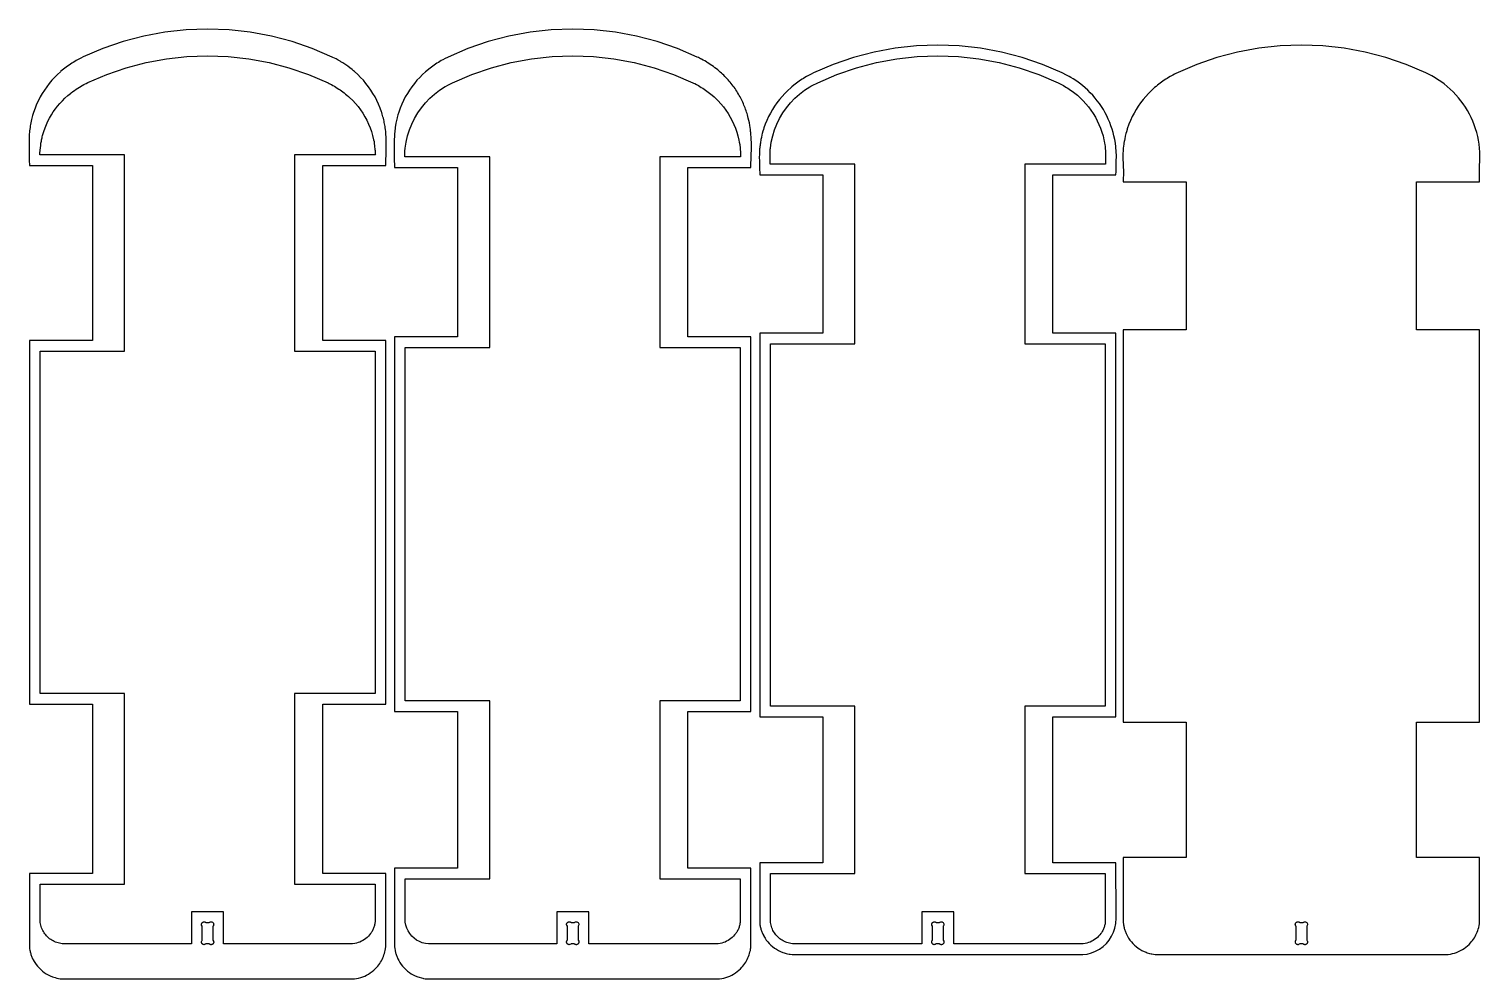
# Model space of a CAD drawing. Extents: x 33 to 204, y -108 to 31.
# Drawn here: x 32.6 to 100.5, y -59.7 to -15.3 of the extents above; entities that cross this region are included whole.
import ezdxf

# ---------------------------------------------------------------- set-up
doc = ezdxf.new("R2010")
doc.units = 0
doc.layers.add('SECTIONCUTEDGES', color=18, linetype='CONTINUOUS')

msp = doc.modelspace()

# ---------------------------------------------------------------- linework, layer by layer
at = {"layer": 'SECTIONCUTEDGES'}
for points in [[(33.248, -59.35), (33.334, -59.415), (33.423, -59.474), (33.516, -59.527), (33.612, -59.575), (33.72, -59.619), (33.84, -59.659), (33.922, -59.681), (33.997, -59.697), (34.073, -59.709), (34.149, -59.718), (34.187, -59.721), (47.756, -59.722), (47.846, -59.714), (47.945, -59.699), (48.043, -59.679), (48.139, -59.652), (48.234, -59.62), (48.327, -59.582), (48.417, -59.539), (48.504, -59.49), (48.589, -59.436), (48.67, -59.377), (48.747, -59.314), (48.82, -59.246), (48.889, -59.173), (48.938, -59.117), (48.984, -59.058), (49.027, -58.997), (49.067, -58.935), (49.105, -58.871), (49.14, -58.805), (49.172, -58.737), (49.201, -58.669), (49.227, -58.599), (49.25, -58.528), (49.269, -58.456), (49.286, -58.384), (49.3, -58.304), (49.306, -58.264), (49.309, -58.233), (49.31, -58.217), (49.31, -54.788), (46.364, -54.788), (46.364, -46.868), (49.31, -46.868), (49.31, -29.839), (46.364, -29.839), (46.364, -21.655), (49.31, -21.655), (49.314, -21.559), (49.32, -21.367), (49.325, -21.174), (49.329, -20.982), (49.331, -20.79), (49.331, -20.597), (49.331, -20.462), (49.329, -20.383), (49.326, -20.304), (49.321, -20.226), (49.316, -20.148), (49.308, -20.069), (49.296, -19.965), (49.287, -19.899), (49.278, -19.834), (49.267, -19.769), (49.255, -19.704), (49.242, -19.64), (49.229, -19.575), (49.214, -19.511), (49.198, -19.447), (49.182, -19.383), (49.164, -19.32), (49.145, -19.256), (49.121, -19.179), (49.111, -19.149), (49.047, -18.969), (48.975, -18.792), (48.896, -18.619), (48.808, -18.449), (48.713, -18.284), (48.611, -18.123), (48.502, -17.967), (48.386, -17.815), (48.263, -17.669), (48.133, -17.529), (47.998, -17.395), (47.846, -17.257), (47.801, -17.218), (47.733, -17.162), (47.629, -17.081), (47.535, -17.011), (47.487, -16.977), (47.395, -16.914), (47.306, -16.856), (47.216, -16.8), (47.171, -16.773), (47.079, -16.721), (46.986, -16.67), (46.839, -16.596), (46.805, -16.579), (45.876, -16.181), (44.929, -15.854), (43.96, -15.599), (42.974, -15.415), (41.978, -15.305), (40.977, -15.268), (39.975, -15.305), (38.979, -15.415), (37.994, -15.599), (37.025, -15.854), (36.077, -16.181), (35.156, -16.576), (35.043, -16.631), (34.986, -16.66), (34.897, -16.708), (34.828, -16.747), (34.759, -16.787), (34.692, -16.828), (34.625, -16.87), (34.558, -16.914), (34.493, -16.959), (34.428, -17.004), (34.364, -17.051), (34.301, -17.099), (34.239, -17.148), (34.118, -17.248), (34.099, -17.264), (33.955, -17.395), (33.82, -17.529), (33.691, -17.669), (33.568, -17.815), (33.451, -17.967), (33.342, -18.123), (33.24, -18.284), (33.145, -18.449), (33.058, -18.619), (32.978, -18.792), (32.906, -18.969), (32.832, -19.178), (32.818, -19.222), (32.792, -19.31), (32.759, -19.432), (32.743, -19.497), (32.723, -19.584), (32.707, -19.658), (32.693, -19.732), (32.68, -19.806), (32.669, -19.881), (32.658, -19.955), (32.649, -20.03), (32.642, -20.105), (32.635, -20.18), (32.63, -20.255), (32.626, -20.33), (32.624, -20.405), (32.623, -20.48), (32.622, -20.742), (32.624, -21.003), (32.634, -21.404), (32.643, -21.655), (35.589, -21.655), (35.589, -29.839), (32.643, -29.839), (32.643, -46.868), (35.589, -46.868), (35.589, -54.788), (32.643, -54.788), (32.643, -58.226), (32.646, -58.258), (32.652, -58.303), (32.663, -58.371), (32.671, -58.413), (32.68, -58.454), (32.69, -58.495), (32.701, -58.536), (32.714, -58.576), (32.727, -58.616), (32.742, -58.656), (32.757, -58.695), (32.774, -58.734), (32.792, -58.773), (32.826, -58.84), (32.833, -58.853), (32.892, -58.952), (32.953, -59.041), (33.019, -59.125), (33.091, -59.205), (33.167, -59.28)], [(50.415, -59.415), (50.504, -59.474), (50.597, -59.527), (50.693, -59.575), (50.817, -59.625), (50.872, -59.644), (50.976, -59.675), (51.041, -59.69), (51.078, -59.697), (51.154, -59.709), (51.192, -59.714), (51.277, -59.722), (64.838, -59.722), (64.927, -59.714), (65.026, -59.699), (65.124, -59.679), (65.22, -59.652), (65.315, -59.62), (65.408, -59.582), (65.498, -59.539), (65.586, -59.49), (65.67, -59.436), (65.751, -59.377), (65.828, -59.314), (65.901, -59.246), (65.97, -59.173), (66.019, -59.117), (66.065, -59.058), (66.108, -58.997), (66.149, -58.935), (66.186, -58.871), (66.221, -58.805), (66.253, -58.737), (66.282, -58.669), (66.308, -58.599), (66.331, -58.528), (66.35, -58.456), (66.367, -58.384), (66.38, -58.314), (66.388, -58.257), (66.391, -58.229), (66.391, -58.217), (66.391, -54.54), (63.445, -54.54), (63.445, -47.2), (66.391, -47.2), (66.391, -29.673), (63.445, -29.673), (63.445, -21.752), (66.391, -21.752), (66.394, -21.556), (66.4, -21.36), (66.41, -21.125), (66.414, -20.928), (66.415, -20.85), (66.415, -20.677), (66.414, -20.611), (66.408, -20.411), (66.403, -20.312), (66.396, -20.213), (66.387, -20.115), (66.382, -20.065), (66.37, -19.967), (66.356, -19.869), (66.342, -19.781), (66.321, -19.665), (66.296, -19.549), (66.269, -19.434), (66.25, -19.358), (66.231, -19.29), (66.211, -19.223), (66.19, -19.156), (66.168, -19.089), (66.145, -19.023), (66.121, -18.957), (66.095, -18.892), (66.069, -18.827), (66.041, -18.762), (66.013, -18.698), (65.983, -18.634), (65.953, -18.571), (65.919, -18.505), (65.884, -18.439), (65.848, -18.374), (65.81, -18.309), (65.772, -18.245), (65.732, -18.182), (65.692, -18.119), (65.65, -18.057), (65.607, -17.996), (65.563, -17.936), (65.518, -17.876), (65.472, -17.818), (65.425, -17.76), (65.377, -17.703), (65.329, -17.647), (65.279, -17.592), (65.228, -17.538), (65.176, -17.485), (65.123, -17.433), (65.07, -17.381), (65.015, -17.331), (64.96, -17.281), (64.903, -17.233), (64.846, -17.185), (64.778, -17.131), (64.709, -17.078), (64.638, -17.025), (64.567, -16.975), (64.495, -16.925), (64.422, -16.877), (64.348, -16.83), (64.31, -16.808), (64.235, -16.763), (64.159, -16.719), (64.082, -16.678), (64.043, -16.657), (63.935, -16.603), (63.887, -16.58), (62.957, -16.181), (62.01, -15.854), (61.041, -15.599), (60.055, -15.415), (59.059, -15.305), (58.058, -15.268), (57.056, -15.305), (56.06, -15.415), (55.075, -15.599), (54.106, -15.854), (53.158, -16.181), (52.231, -16.579), (52.199, -16.593), (52.095, -16.645), (51.978, -16.708), (51.909, -16.747), (51.841, -16.787), (51.773, -16.828), (51.706, -16.87), (51.64, -16.914), (51.574, -16.959), (51.509, -17.004), (51.445, -17.051), (51.382, -17.099), (51.32, -17.148), (51.23, -17.222), (51.178, -17.266), (51.036, -17.395), (50.901, -17.529), (50.772, -17.669), (50.649, -17.815), (50.533, -17.967), (50.423, -18.123), (50.321, -18.284), (50.226, -18.449), (50.139, -18.619), (50.059, -18.792), (49.987, -18.969), (49.918, -19.164), (49.879, -19.29), (49.847, -19.407), (49.841, -19.431), (49.813, -19.548), (49.787, -19.673), (49.767, -19.781), (49.755, -19.863), (49.747, -19.918), (49.734, -20.032), (49.731, -20.061), (49.721, -20.177), (49.716, -20.265), (49.708, -20.474), (49.704, -20.654), (49.703, -20.7), (49.702, -20.932), (49.702, -20.979), (49.706, -21.256), (49.712, -21.414), (49.722, -21.617), (49.724, -21.752), (52.671, -21.752), (52.671, -29.673), (49.724, -29.673), (49.724, -47.2), (52.671, -47.2), (52.671, -54.54), (49.724, -54.54), (49.725, -58.234), (49.728, -58.258), (49.733, -58.303), (49.744, -58.371), (49.752, -58.413), (49.761, -58.454), (49.771, -58.495), (49.782, -58.536), (49.795, -58.576), (49.808, -58.616), (49.823, -58.656), (49.839, -58.695), (49.855, -58.734), (49.873, -58.773), (49.916, -58.857), (49.973, -58.952), (50.034, -59.041), (50.1, -59.125), (50.172, -59.205), (50.248, -59.28), (50.329, -59.35)], [(67.678, -58.384), (67.774, -58.432), (67.892, -58.48), (67.953, -58.501), (68.048, -58.529), (68.103, -58.543), (68.178, -58.558), (68.235, -58.566), (68.32, -58.576), (68.352, -58.578), (81.919, -58.579), (82.125, -58.553), (82.327, -58.501), (82.521, -58.425), (82.704, -58.324), (82.872, -58.202), (83.024, -58.059), (83.157, -57.899), (83.269, -57.723), (83.357, -57.534), (83.422, -57.336), (83.461, -57.131), (83.474, -56.883), (83.474, -56.733), (83.473, -54.291), (80.526, -54.291), (80.526, -47.449), (83.473, -47.449), (83.473, -29.507), (80.526, -29.507), (80.526, -22.084), (83.473, -22.084), (83.474, -21.93), (83.485, -21.484), (83.488, -21.396), (83.491, -21.279), (83.49, -21.161), (83.487, -21.048), (83.481, -20.945), (83.473, -20.843), (83.461, -20.742), (83.449, -20.651), (83.443, -20.607), (83.414, -20.437), (83.379, -20.273), (83.338, -20.111), (83.291, -19.951), (83.237, -19.793), (83.178, -19.637), (83.112, -19.484), (83.041, -19.333), (82.964, -19.185), (82.881, -19.04), (82.792, -18.899), (82.699, -18.76), (82.6, -18.626), (82.495, -18.496), (82.386, -18.37), (82.272, -18.248), (82.154, -18.13), (82.031, -18.017), (81.903, -17.91), (81.772, -17.807), (81.636, -17.709), (81.472, -17.601), (81.355, -17.53), (81.275, -17.484), (81.158, -17.423), (80.961, -17.326), (80.039, -16.93), (79.091, -16.604), (78.122, -16.348), (77.137, -16.165), (76.141, -16.054), (75.139, -16.017), (74.137, -16.054), (73.141, -16.165), (72.156, -16.348), (71.187, -16.604), (70.239, -16.93), (69.318, -17.325), (69.205, -17.381), (69.158, -17.405), (69.059, -17.458), (68.99, -17.497), (68.922, -17.537), (68.854, -17.578), (68.787, -17.62), (68.721, -17.664), (68.655, -17.708), (68.59, -17.754), (68.526, -17.801), (68.463, -17.849), (68.401, -17.898), (68.303, -17.978), (68.259, -18.016), (68.118, -18.144), (67.982, -18.279), (67.853, -18.419), (67.73, -18.565), (67.614, -18.716), (67.504, -18.873), (67.402, -19.034), (67.307, -19.199), (67.22, -19.369), (67.14, -19.542), (67.068, -19.719), (67.004, -19.898), (66.981, -19.971), (66.958, -20.044), (66.926, -20.164), (66.911, -20.224), (66.883, -20.345), (66.864, -20.437), (66.854, -20.492), (66.844, -20.547), (66.836, -20.602), (66.828, -20.658), (66.82, -20.713), (66.814, -20.769), (66.808, -20.824), (66.803, -20.88), (66.798, -20.936), (66.795, -20.992), (66.792, -21.048), (66.788, -21.168), (66.787, -21.233), (66.787, -21.297), (66.789, -21.426), (66.796, -21.631), (66.802, -21.824), (66.805, -22.006), (66.805, -22.084), (69.752, -22.084), (69.752, -29.507), (66.805, -29.507), (66.805, -47.449), (69.752, -47.449), (69.752, -54.291), (66.805, -54.291), (66.806, -57.08), (66.807, -57.1), (66.811, -57.134), (66.817, -57.18), (66.825, -57.228), (66.833, -57.27), (66.842, -57.311), (66.852, -57.352), (66.864, -57.393), (66.876, -57.433), (66.89, -57.473), (66.904, -57.513), (66.92, -57.552), (66.936, -57.591), (66.954, -57.63), (66.991, -57.702), (66.999, -57.717), (67.054, -57.809), (67.115, -57.898), (67.182, -57.982), (67.253, -58.062), (67.33, -58.137), (67.411, -58.207), (67.496, -58.272), (67.585, -58.331)], [(84.505, -58.272), (84.595, -58.331), (84.688, -58.384), (84.784, -58.432), (84.883, -58.473), (84.936, -58.492), (85.048, -58.527), (85.113, -58.543), (85.15, -58.551), (85.226, -58.564), (85.301, -58.573), (85.363, -58.579), (98.928, -58.579), (99.017, -58.571), (99.117, -58.556), (99.214, -58.536), (99.311, -58.509), (99.406, -58.477), (99.499, -58.439), (99.589, -58.396), (99.676, -58.347), (99.761, -58.293), (99.841, -58.234), (99.919, -58.171), (99.992, -58.103), (100.061, -58.03), (100.109, -57.974), (100.155, -57.915), (100.199, -57.854), (100.239, -57.792), (100.277, -57.728), (100.312, -57.662), (100.344, -57.595), (100.373, -57.526), (100.399, -57.456), (100.421, -57.385), (100.441, -57.313), (100.463, -57.211), (100.475, -57.141), (100.48, -57.102), (100.482, -57.074), (100.482, -54.042), (97.536, -54.042), (97.536, -47.698), (100.482, -47.698), (100.482, -29.341), (97.536, -29.341), (97.536, -22.417), (100.482, -22.417), (100.482, -22.287), (100.479, -21.832), (100.483, -21.619), (100.49, -21.477), (100.499, -21.353), (100.499, -21.335), (100.501, -21.246), (100.501, -21.211), (100.495, -21.025), (100.481, -20.84), (100.46, -20.656), (100.43, -20.473), (100.393, -20.291), (100.347, -20.111), (100.295, -19.934), (100.234, -19.758), (100.166, -19.586), (100.091, -19.416), (100.008, -19.25), (99.919, -19.088), (99.822, -18.93), (99.719, -18.776), (99.609, -18.626), (99.493, -18.482), (99.371, -18.342), (99.243, -18.208), (99.109, -18.079), (98.97, -17.957), (98.825, -17.84), (98.676, -17.73), (98.519, -17.624), (98.404, -17.554), (98.32, -17.503), (98.251, -17.466), (98.149, -17.413), (98.089, -17.383), (97.972, -17.326), (97.048, -16.93), (96.1, -16.604), (95.131, -16.348), (94.146, -16.165), (93.15, -16.054), (92.148, -16.017), (91.147, -16.054), (90.151, -16.165), (89.165, -16.348), (88.196, -16.604), (87.249, -16.93), (86.271, -17.352), (86.214, -17.381), (86.139, -17.42), (86.069, -17.458), (86, -17.497), (85.931, -17.537), (85.864, -17.578), (85.797, -17.62), (85.73, -17.664), (85.665, -17.708), (85.6, -17.754), (85.536, -17.801), (85.473, -17.849), (85.41, -17.898), (85.345, -17.951), (85.276, -18.009), (85.127, -18.144), (84.992, -18.279), (84.862, -18.419), (84.739, -18.565), (84.623, -18.716), (84.514, -18.873), (84.412, -19.034), (84.317, -19.199), (84.229, -19.369), (84.15, -19.542), (84.078, -19.719), (83.999, -19.942), (83.99, -19.971), (83.959, -20.074), (83.935, -20.164), (83.906, -20.284), (83.88, -20.406), (83.865, -20.481), (83.858, -20.525), (83.843, -20.614), (83.837, -20.658), (83.825, -20.747), (83.816, -20.836), (83.811, -20.881), (83.805, -20.971), (83.799, -21.086), (83.797, -21.155), (83.796, -21.275), (83.8, -21.371), (83.81, -21.54), (83.815, -21.693), (83.818, -21.922), (83.815, -22.417), (86.761, -22.417), (86.761, -29.341), (83.815, -29.341), (83.815, -47.698), (86.761, -47.698), (86.761, -54.042), (83.815, -54.042), (83.815, -57.086), (83.823, -57.154), (83.828, -57.187), (83.834, -57.228), (83.842, -57.27), (83.852, -57.311), (83.862, -57.352), (83.873, -57.393), (83.885, -57.433), (83.899, -57.473), (83.914, -57.513), (83.929, -57.552), (83.946, -57.591), (83.964, -57.63), (83.994, -57.689), (84.009, -57.717), (84.064, -57.809), (84.125, -57.898), (84.191, -57.982), (84.263, -58.062), (84.339, -58.137), (84.42, -58.207)], [(33.587, -57.837), (33.538, -57.797), (33.491, -57.754), (33.447, -57.708), (33.405, -57.66), (33.365, -57.61), (33.329, -57.558), (33.295, -57.504), (33.265, -57.448), (33.237, -57.39), (33.212, -57.332), (33.191, -57.271), (33.173, -57.21), (33.159, -57.148), (33.147, -57.083), (33.142, -57.037), (33.142, -55.287), (37.093, -55.287), (37.093, -46.369), (33.142, -46.369), (33.142, -30.338), (37.093, -30.338), (37.093, -21.151), (33.128, -21.151), (33.133, -21.079), (33.145, -20.935), (33.155, -20.827), (33.168, -20.719), (33.174, -20.667), (33.182, -20.616), (33.19, -20.564), (33.199, -20.513), (33.209, -20.461), (33.22, -20.41), (33.231, -20.36), (33.243, -20.309), (33.256, -20.258), (33.27, -20.208), (33.284, -20.158), (33.316, -20.057), (33.373, -19.896), (33.437, -19.74), (33.507, -19.586), (33.585, -19.436), (33.669, -19.29), (33.759, -19.147), (33.856, -19.009), (33.959, -18.875), (34.068, -18.746), (34.182, -18.622), (34.302, -18.503), (34.44, -18.379), (34.561, -18.279), (34.598, -18.25), (34.673, -18.193), (34.748, -18.139), (34.825, -18.086), (34.91, -18.03), (34.977, -17.989), (35.01, -17.968), (35.078, -17.929), (35.112, -17.909), (35.18, -17.872), (35.215, -17.853), (35.294, -17.813), (35.369, -17.777), (36.257, -17.396), (37.17, -17.082), (38.103, -16.835), (39.052, -16.659), (40.012, -16.552), (40.977, -16.517), (41.941, -16.552), (42.901, -16.659), (43.85, -16.835), (44.784, -17.082), (45.697, -17.396), (46.612, -17.79), (46.66, -17.813), (46.722, -17.845), (46.772, -17.872), (46.842, -17.91), (46.91, -17.949), (46.978, -17.99), (47.045, -18.032), (47.111, -18.075), (47.176, -18.119), (47.241, -18.165), (47.304, -18.212), (47.367, -18.26), (47.428, -18.31), (47.489, -18.36), (47.568, -18.429), (47.619, -18.475), (47.763, -18.616), (47.892, -18.755), (48.013, -18.901), (48.128, -19.053), (48.234, -19.211), (48.333, -19.374), (48.423, -19.541), (48.504, -19.713), (48.577, -19.889), (48.641, -20.068), (48.696, -20.25), (48.745, -20.451), (48.761, -20.531), (48.774, -20.613), (48.791, -20.75), (48.807, -20.911), (48.811, -20.951), (48.823, -21.118), (48.826, -21.151), (45.048, -21.151), (45.048, -30.338), (48.811, -30.338), (48.811, -46.369), (45.048, -46.369), (45.048, -55.287), (48.811, -55.287), (48.811, -57.044), (48.809, -57.064), (48.805, -57.099), (48.798, -57.139), (48.79, -57.181), (48.781, -57.222), (48.769, -57.262), (48.757, -57.302), (48.742, -57.342), (48.726, -57.381), (48.709, -57.419), (48.69, -57.457), (48.67, -57.494), (48.649, -57.53), (48.626, -57.565), (48.601, -57.6), (48.551, -57.663), (48.497, -57.722), (48.439, -57.778), (48.378, -57.83), (48.313, -57.877), (48.245, -57.92), (48.174, -57.958), (48.101, -57.992), (48.026, -58.02), (47.949, -58.043), (47.871, -58.061), (47.751, -58.078), (47.727, -58.08), (41.725, -58.08), (41.725, -56.583), (40.228, -56.583), (40.228, -58.08), (34.22, -58.08), (34.165, -58.074), (34.103, -58.065), (34.041, -58.053), (33.979, -58.037), (33.919, -58.018), (33.86, -57.996), (33.802, -57.97), (33.745, -57.941), (33.691, -57.909), (33.638, -57.875)], [(50.637, -57.813), (50.53, -57.712), (50.436, -57.599), (50.358, -57.474), (50.296, -57.341), (50.252, -57.201), (50.225, -57.057), (50.216, -56.905), (50.216, -56.873), (50.217, -56.821), (50.22, -56.345), (50.221, -55.937), (50.223, -55.039), (54.175, -55.039), (54.175, -46.702), (50.223, -46.702), (50.223, -30.172), (54.175, -30.172), (54.175, -21.254), (50.203, -21.254), (50.202, -21.195), (50.203, -21.136), (50.211, -20.991), (50.224, -20.851), (50.267, -20.556), (50.332, -20.268), (50.419, -19.987), (50.528, -19.713), (50.657, -19.448), (50.807, -19.194), (50.976, -18.952), (51.163, -18.724), (51.367, -18.511), (51.587, -18.315), (51.821, -18.136), (52.097, -17.959), (52.111, -17.95), (52.22, -17.891), (52.309, -17.845), (52.438, -17.782), (53.338, -17.396), (54.251, -17.082), (55.184, -16.835), (56.133, -16.659), (57.093, -16.552), (58.058, -16.517), (59.023, -16.552), (59.982, -16.659), (60.931, -16.835), (61.865, -17.082), (62.778, -17.396), (63.682, -17.784), (63.713, -17.799), (63.765, -17.825), (63.844, -17.866), (63.936, -17.916), (64.004, -17.956), (64.072, -17.997), (64.139, -18.04), (64.206, -18.083), (64.271, -18.128), (64.336, -18.174), (64.399, -18.222), (64.462, -18.27), (64.523, -18.32), (64.584, -18.371), (64.671, -18.448), (64.719, -18.493), (64.858, -18.629), (64.987, -18.77), (65.108, -18.917), (65.222, -19.07), (65.328, -19.229), (65.426, -19.393), (65.516, -19.561), (65.597, -19.734), (65.668, -19.911), (65.731, -20.091), (65.785, -20.274), (65.832, -20.473), (65.851, -20.563), (65.868, -20.67), (65.872, -20.697), (65.887, -20.807), (65.895, -20.89), (65.907, -21.034), (65.912, -21.158), (65.913, -21.193), (65.913, -21.243), (65.912, -21.254), (62.13, -21.254), (62.13, -30.172), (65.893, -30.172), (65.893, -46.702), (62.13, -46.702), (62.13, -55.039), (65.893, -55.039), (65.893, -57.035), (65.888, -57.082), (65.882, -57.122), (65.871, -57.181), (65.862, -57.222), (65.851, -57.262), (65.838, -57.302), (65.823, -57.342), (65.808, -57.381), (65.79, -57.419), (65.772, -57.457), (65.751, -57.494), (65.73, -57.53), (65.707, -57.565), (65.682, -57.6), (65.633, -57.663), (65.579, -57.722), (65.521, -57.778), (65.459, -57.83), (65.394, -57.877), (65.326, -57.92), (65.256, -57.958), (65.182, -57.992), (65.107, -58.02), (65.03, -58.043), (64.952, -58.061), (64.862, -58.075), (64.812, -58.08), (58.806, -58.08), (58.806, -56.583), (57.31, -56.583), (57.31, -58.08), (51.309, -58.08), (51.163, -58.062), (51.021, -58.025), (50.884, -57.971), (50.755, -57.9)], [(67.853, -57.909), (67.8, -57.875), (67.749, -57.837), (67.7, -57.797), (67.654, -57.754), (67.609, -57.708), (67.567, -57.66), (67.528, -57.61), (67.491, -57.558), (67.458, -57.504), (67.427, -57.448), (67.399, -57.39), (67.375, -57.332), (67.354, -57.271), (67.336, -57.21), (67.321, -57.148), (67.31, -57.085), (67.304, -57.04), (67.304, -54.789), (71.256, -54.789), (71.256, -46.95), (67.304, -46.95), (67.304, -30.006), (71.256, -30.006), (71.256, -21.585), (67.293, -21.585), (67.292, -21.444), (67.29, -21.114), (67.291, -21.066), (67.295, -20.969), (67.301, -20.897), (67.305, -20.849), (67.348, -20.556), (67.413, -20.268), (67.5, -19.987), (67.609, -19.713), (67.738, -19.448), (67.888, -19.194), (68.057, -18.952), (68.244, -18.724), (68.448, -18.511), (68.668, -18.315), (68.902, -18.136), (69.15, -17.976), (69.2, -17.946), (69.324, -17.88), (69.456, -17.812), (69.519, -17.782), (70.419, -17.396), (71.332, -17.082), (72.266, -16.835), (73.215, -16.659), (74.174, -16.552), (75.139, -16.517), (76.104, -16.552), (77.063, -16.659), (78.012, -16.835), (78.946, -17.082), (79.859, -17.396), (80.772, -17.788), (80.803, -17.803), (80.858, -17.831), (80.948, -17.878), (81.017, -17.916), (81.086, -17.956), (81.154, -17.997), (81.221, -18.04), (81.287, -18.083), (81.352, -18.128), (81.417, -18.174), (81.48, -18.222), (81.543, -18.27), (81.605, -18.32), (81.665, -18.371), (81.753, -18.448), (81.803, -18.495), (81.939, -18.629), (82.068, -18.77), (82.189, -18.917), (82.303, -19.07), (82.409, -19.229), (82.507, -19.393), (82.597, -19.561), (82.678, -19.734), (82.75, -19.911), (82.813, -20.091), (82.866, -20.274), (82.911, -20.46), (82.924, -20.523), (82.939, -20.607), (82.948, -20.67), (82.96, -20.769), (82.969, -20.855), (82.977, -20.97), (82.982, -21.056), (82.986, -21.186), (82.986, -21.305), (82.985, -21.464), (82.986, -21.585), (79.211, -21.585), (79.211, -30.006), (82.974, -30.006), (82.974, -46.95), (79.211, -46.95), (79.211, -54.789), (82.974, -54.789), (82.973, -57.05), (82.966, -57.105), (82.961, -57.139), (82.953, -57.181), (82.943, -57.222), (82.932, -57.262), (82.919, -57.302), (82.905, -57.342), (82.889, -57.381), (82.872, -57.419), (82.853, -57.457), (82.833, -57.494), (82.811, -57.53), (82.788, -57.565), (82.764, -57.6), (82.714, -57.663), (82.66, -57.722), (82.602, -57.778), (82.54, -57.83), (82.475, -57.877), (82.407, -57.92), (82.337, -57.958), (82.264, -57.992), (82.188, -58.02), (82.111, -58.043), (82.033, -58.061), (81.939, -58.076), (81.899, -58.079), (81.888, -58.08), (75.887, -58.08), (75.887, -56.583), (74.391, -56.583), (74.391, -58.08), (68.363, -58.078), (68.337, -58.075), (68.265, -58.065), (68.203, -58.053), (68.142, -58.037), (68.081, -58.018), (68.022, -57.996), (67.964, -57.97), (67.908, -57.941)], [(40.739, -58.091), (40.731, -58.083), (40.723, -58.075), (40.716, -58.067), (40.709, -58.057), (40.704, -58.047), (40.699, -58.037), (40.696, -58.027), (40.693, -58.013), (40.691, -58), (40.691, -57.987), (40.692, -57.973), (40.694, -57.96), (40.702, -57.938), (40.715, -57.917), (40.722, -57.91), (40.726, -57.906), (40.727, -57.903), (40.724, -57.251), (40.698, -57.204), (40.694, -57.192), (40.692, -57.188), (40.691, -57.175), (40.691, -57.162), (40.692, -57.153), (40.693, -57.144), (40.696, -57.135), (40.699, -57.126), (40.702, -57.118), (40.707, -57.11), (40.711, -57.102), (40.717, -57.094), (40.723, -57.087), (40.729, -57.081), (40.736, -57.075), (40.749, -57.065), (40.755, -57.062), (40.767, -57.056), (40.78, -57.051), (40.793, -57.048), (40.807, -57.046), (40.814, -57.046), (40.827, -57.046), (40.841, -57.048), (40.854, -57.051), (40.866, -57.056), (40.878, -57.062), (40.889, -57.07), (40.895, -57.074), (40.899, -57.08), (40.904, -57.082), (41.051, -57.082), (41.056, -57.076), (41.068, -57.067), (41.084, -57.058), (41.113, -57.048), (41.144, -57.046), (41.174, -57.051), (41.202, -57.064), (41.226, -57.082), (41.245, -57.106), (41.257, -57.134), (41.262, -57.164), (41.26, -57.195), (41.249, -57.226), (41.246, -57.232), (41.234, -57.25), (41.229, -57.254), (41.226, -57.258), (41.227, -57.905), (41.228, -57.91), (41.255, -57.958), (41.26, -57.97), (41.262, -57.979), (41.263, -57.992), (41.263, -58), (41.262, -58.009), (41.26, -58.018), (41.258, -58.027), (41.255, -58.036), (41.251, -58.044), (41.247, -58.053), (41.242, -58.06), (41.237, -58.068), (41.231, -58.075), (41.224, -58.082), (41.217, -58.088), (41.21, -58.093), (41.198, -58.101), (41.186, -58.107), (41.173, -58.111), (41.16, -58.115), (41.146, -58.116), (41.132, -58.117), (41.126, -58.116), (41.113, -58.114), (41.1, -58.111), (41.087, -58.106), (41.075, -58.1), (41.064, -58.093), (41.059, -58.088), (41.053, -58.082), (41.049, -58.08), (40.898, -58.082), (40.867, -58.097), (40.843, -58.109), (40.838, -58.111), (40.822, -58.115), (40.806, -58.116), (40.79, -58.114), (40.779, -58.111), (40.768, -58.107), (40.758, -58.103), (40.749, -58.097)], [(57.821, -58.091), (57.812, -58.083), (57.804, -58.075), (57.797, -58.067), (57.791, -58.057), (57.785, -58.047), (57.781, -58.037), (57.777, -58.027), (57.774, -58.013), (57.772, -58), (57.772, -57.993), (57.772, -57.98), (57.774, -57.967), (57.777, -57.953), (57.784, -57.938), (57.79, -57.925), (57.801, -57.911), (57.808, -57.903), (57.808, -57.259), (57.807, -57.254), (57.779, -57.204), (57.775, -57.192), (57.773, -57.183), (57.771, -57.171), (57.772, -57.162), (57.773, -57.153), (57.774, -57.144), (57.777, -57.135), (57.78, -57.126), (57.784, -57.118), (57.788, -57.11), (57.793, -57.102), (57.798, -57.094), (57.804, -57.087), (57.81, -57.081), (57.817, -57.075), (57.83, -57.065), (57.842, -57.058), (57.855, -57.053), (57.868, -57.049), (57.875, -57.048), (57.888, -57.046), (57.902, -57.046), (57.915, -57.047), (57.922, -57.048), (57.935, -57.051), (57.947, -57.056), (57.959, -57.062), (57.965, -57.066), (57.978, -57.076), (57.983, -57.081), (57.984, -57.082), (58.132, -57.082), (58.135, -57.079), (58.137, -57.076), (58.164, -57.058), (58.195, -57.048), (58.225, -57.046), (58.255, -57.051), (58.283, -57.064), (58.307, -57.082), (58.326, -57.106), (58.338, -57.134), (58.343, -57.164), (58.341, -57.195), (58.331, -57.226), (58.316, -57.25), (58.307, -57.259), (58.308, -57.907), (58.336, -57.958), (58.341, -57.97), (58.343, -57.983), (58.344, -57.996), (58.343, -58.009), (58.341, -58.018), (58.339, -58.027), (58.336, -58.036), (58.332, -58.044), (58.328, -58.053), (58.323, -58.06), (58.318, -58.068), (58.312, -58.075), (58.305, -58.082), (58.299, -58.088), (58.286, -58.097), (58.28, -58.101), (58.267, -58.107), (58.261, -58.109), (58.248, -58.113), (58.234, -58.116), (58.221, -58.117), (58.214, -58.117), (58.2, -58.115), (58.187, -58.113), (58.174, -58.109), (58.162, -58.103), (58.151, -58.096), (58.138, -58.087), (58.133, -58.081), (58.131, -58.08), (57.984, -58.08), (57.967, -58.088), (57.925, -58.109), (57.909, -58.114), (57.893, -58.116), (57.887, -58.116), (57.871, -58.114), (57.86, -58.111), (57.85, -58.107), (57.839, -58.103), (57.83, -58.097)], [(74.911, -58.097), (74.902, -58.091), (74.893, -58.083), (74.885, -58.075), (74.878, -58.067), (74.872, -58.057), (74.866, -58.047), (74.862, -58.037), (74.858, -58.027), (74.855, -58.013), (74.853, -58), (74.853, -57.987), (74.854, -57.98), (74.855, -57.967), (74.859, -57.953), (74.862, -57.944), (74.873, -57.923), (74.883, -57.911), (74.889, -57.905), (74.89, -57.259), (74.888, -57.254), (74.86, -57.204), (74.856, -57.192), (74.855, -57.188), (74.853, -57.175), (74.853, -57.162), (74.854, -57.153), (74.856, -57.144), (74.858, -57.135), (74.861, -57.126), (74.865, -57.118), (74.869, -57.11), (74.874, -57.102), (74.879, -57.094), (74.885, -57.087), (74.891, -57.081), (74.898, -57.075), (74.911, -57.065), (74.923, -57.058), (74.93, -57.056), (74.942, -57.051), (74.956, -57.048), (74.969, -57.046), (74.976, -57.046), (74.99, -57.046), (75.003, -57.048), (75.016, -57.051), (75.022, -57.053), (75.035, -57.059), (75.046, -57.066), (75.057, -57.074), (75.062, -57.08), (75.065, -57.082), (75.066, -57.082), (75.213, -57.082), (75.216, -57.079), (75.219, -57.076), (75.23, -57.067), (75.247, -57.058), (75.276, -57.048), (75.306, -57.046), (75.336, -57.051), (75.364, -57.064), (75.388, -57.082), (75.407, -57.106), (75.419, -57.134), (75.425, -57.164), (75.422, -57.195), (75.411, -57.227), (75.394, -57.253), (75.391, -57.255), (75.388, -57.259), (75.389, -57.905), (75.391, -57.91), (75.413, -57.951), (75.419, -57.962), (75.423, -57.975), (75.425, -57.987), (75.425, -58), (75.424, -58.009), (75.422, -58.018), (75.42, -58.027), (75.417, -58.036), (75.413, -58.044), (75.409, -58.053), (75.404, -58.06), (75.399, -58.068), (75.393, -58.075), (75.387, -58.082), (75.38, -58.088), (75.367, -58.097), (75.355, -58.104), (75.342, -58.109), (75.329, -58.113), (75.315, -58.116), (75.302, -58.117), (75.288, -58.116), (75.275, -58.114), (75.262, -58.111), (75.256, -58.109), (75.243, -58.103), (75.232, -58.096), (75.217, -58.084), (75.215, -58.081), (75.212, -58.08), (75.063, -58.081), (75.055, -58.084), (75.006, -58.109), (75.001, -58.111), (74.985, -58.115), (74.968, -58.116), (74.952, -58.114), (74.941, -58.111), (74.931, -58.107), (74.921, -58.103)], [(91.92, -58.097), (91.911, -58.091), (91.903, -58.083), (91.895, -58.075), (91.888, -58.067), (91.881, -58.057), (91.876, -58.047), (91.871, -58.037), (91.866, -58.02), (91.863, -58.007), (91.862, -57.993), (91.863, -57.987), (91.864, -57.973), (91.865, -57.967), (91.868, -57.953), (91.874, -57.938), (91.887, -57.917), (91.893, -57.91), (91.898, -57.906), (91.899, -57.903), (91.899, -57.258), (91.898, -57.254), (91.893, -57.244), (91.87, -57.204), (91.865, -57.192), (91.863, -57.183), (91.862, -57.171), (91.862, -57.162), (91.863, -57.153), (91.865, -57.144), (91.867, -57.135), (91.87, -57.126), (91.874, -57.118), (91.878, -57.11), (91.883, -57.102), (91.889, -57.094), (91.894, -57.087), (91.901, -57.081), (91.908, -57.075), (91.921, -57.065), (91.933, -57.058), (91.945, -57.053), (91.959, -57.049), (91.972, -57.047), (91.986, -57.046), (91.999, -57.046), (92.013, -57.048), (92.026, -57.051), (92.032, -57.053), (92.044, -57.059), (92.056, -57.066), (92.069, -57.076), (92.071, -57.08), (92.074, -57.082), (92.076, -57.082), (92.223, -57.082), (92.226, -57.079), (92.228, -57.076), (92.23, -57.074), (92.248, -57.062), (92.256, -57.058), (92.285, -57.048), (92.316, -57.046), (92.346, -57.051), (92.374, -57.064), (92.398, -57.082), (92.416, -57.106), (92.429, -57.134), (92.434, -57.164), (92.432, -57.195), (92.421, -57.226), (92.406, -57.25), (92.398, -57.258), (92.399, -57.907), (92.413, -57.934), (92.425, -57.954), (92.43, -57.966), (92.433, -57.979), (92.434, -57.983), (92.435, -57.996), (92.433, -58.009), (92.432, -58.018), (92.429, -58.027), (92.426, -58.036), (92.423, -58.044), (92.418, -58.053), (92.414, -58.06), (92.408, -58.068), (92.402, -58.075), (92.396, -58.082), (92.389, -58.088), (92.376, -58.097), (92.364, -58.104), (92.351, -58.109), (92.345, -58.111), (92.332, -58.115), (92.318, -58.116), (92.304, -58.117), (92.291, -58.115), (92.278, -58.113), (92.265, -58.109), (92.259, -58.106), (92.247, -58.1), (92.236, -58.093), (92.23, -58.088), (92.225, -58.082), (92.221, -58.08), (92.071, -58.081), (92.036, -58.099), (92.015, -58.109), (92.005, -58.113), (91.989, -58.116), (91.972, -58.116), (91.967, -58.115), (91.951, -58.111), (91.94, -58.107), (91.93, -58.103)]]:
    msp.add_lwpolyline(points, close=True, dxfattribs=at)

doc.saveas('drawing.dxf')
